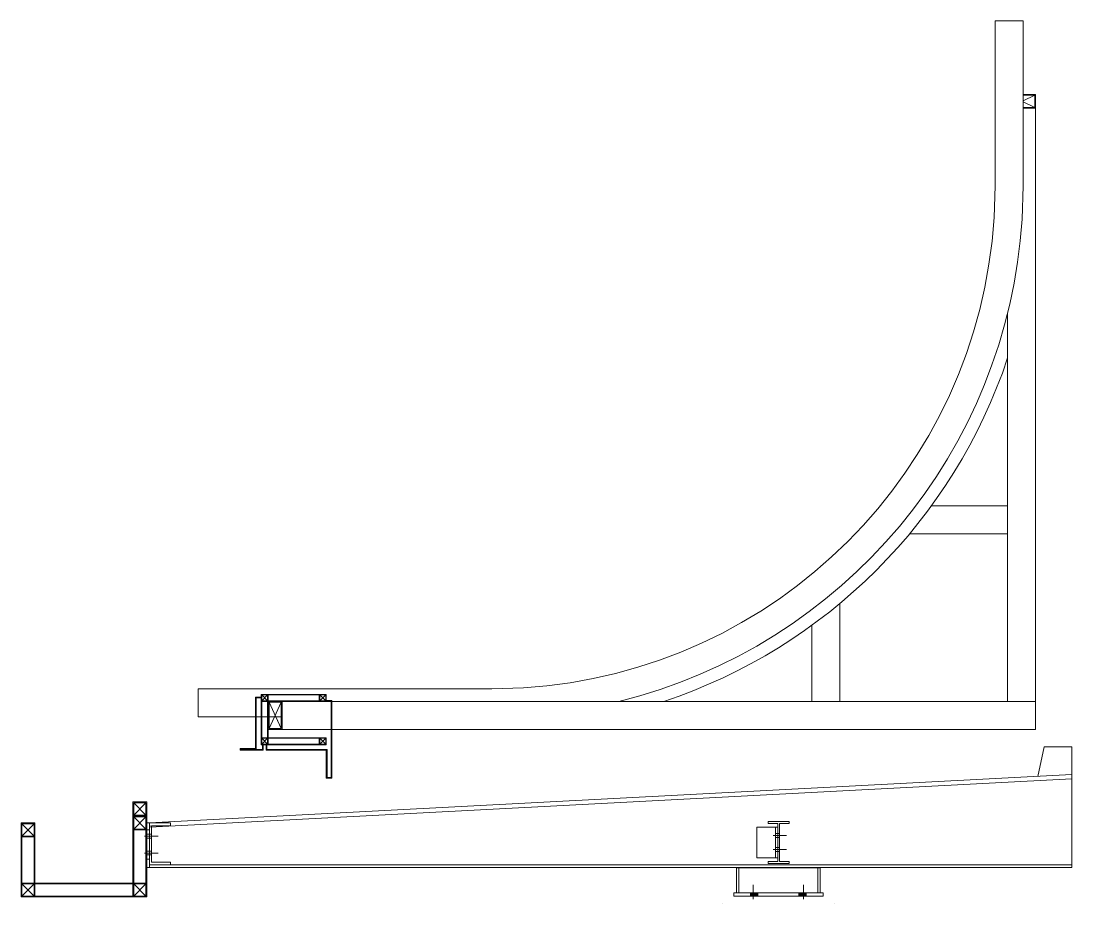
# Model space of a CAD drawing. Header units: millimetres. Extents: x -4391136 to -1798569, y -886572 to -291056.
# Drawn here: x -2256710 to -2252951, y -365863 to -362703 of the extents above; entities that cross this region are included whole.
import ezdxf

# ---------------------------------------------------------------- set-up
doc = ezdxf.new("R2010")
doc.units = ezdxf.units.MM
doc.linetypes.add('XKITLINE00', pattern=[0])
doc.layers.add('000 - CONCRETE_EX_BUILDING_CUT_COLOR_1', color=7, linetype='Continuous')
doc.layers.add('DIM', color=7, linetype='Continuous')

# ---------------------------------------------------------------- blocks, each defined once
blk = doc.blocks.new('canu')
at = {"layer": '000 - CONCRETE_EX_BUILDING_CUT_COLOR_1', "linetype": 'XKITLINE00', "lineweight": 0}
for points in [[(663603.4703, 1524735.0081), (663603.4703, 1524734.9961), (663603.4513, 1524734.9961), (663603.4513, 1524735.0081)], [(663603.4703, 1524735.0081), (663603.4703, 1524734.9961), (663603.4513, 1524734.9961), (663603.4513, 1524735.0081)], [(663603.4638, 1524734.9961), (663603.4638, 1524735.0081), (663603.4778, 1524735.0081), (663603.4778, 1524734.9961)], [(663603.4638, 1524734.9961), (663603.4638, 1524735.0081), (663603.4778, 1524735.0081), (663603.4778, 1524734.9961)], [(663603.6238, 1524734.9961), (663603.6238, 1524735.0081), (663603.6378, 1524735.0081), (663603.6378, 1524734.9961)], [(663603.6238, 1524734.9961), (663603.6238, 1524735.0081), (663603.6378, 1524735.0081), (663603.6378, 1524734.9961)], [(663603.6503, 1524735.0081), (663603.6503, 1524734.9961), (663603.6313, 1524734.9961), (663603.6313, 1524735.0081)], [(663603.6503, 1524735.0081), (663603.6503, 1524734.9961), (663603.6313, 1524734.9961), (663603.6313, 1524735.0081)]]:
    blk.add_hatch(color=7, dxfattribs=at).paths.add_polyline_path(points, flags=17)
at = {"layer": '000 - CONCRETE_EX_BUILDING_CUT_COLOR_1', "color": 7, "linetype": 'XKITLINE00', "lineweight": 0}
for p, q in [((663604.4258, 1524737.8429), (663604.4676, 1524737.8624)), ((663604.4708, 1524737.8156), (663604.4708, 1524735.6931)), ((663604.3708, 1524737.0842), (663604.3708, 1524735.6931)), ((663604.098, 1524736.3931), (663604.3708, 1524736.3931)), ((663604.0199, 1524736.2931), (663604.3708, 1524736.2931)), ((663603.7708, 1524735.6931), (663603.7708, 1524736.044)), ((663603.6708, 1524735.6931), (663603.6708, 1524735.9659)), ((663601.6808, 1524735.7081), (663601.7008, 1524735.7081)), ((663601.6808, 1524735.7081), (663601.6808, 1524735.6381)), ((663601.6833, 1524735.7056), (663601.7008, 1524735.7056)), ((663601.6833, 1524735.7056), (663601.6833, 1524735.6381)), ((663601.7008, 1524735.7181), (663601.7008, 1524735.7181)), ((663601.7258, 1524735.7181), (663601.7008, 1524735.7181)), ((663601.7008, 1524735.7181), (663601.7008, 1524735.6931)), ((663601.7008, 1524735.7081), (663601.7008, 1524735.7056)), ((663601.7008, 1524735.7056), (663601.7008, 1524735.7056)), ((663601.7028, 1524735.6951), (663601.7238, 1524735.7161)), ((663601.7028, 1524735.7161), (663601.7238, 1524735.6951)), ((663601.7238, 1524735.6951), (663601.7028, 1524735.7161)), ((663601.7028, 1524735.6951), (663601.7238, 1524735.7161)), ((663601.7028, 1524735.7161), (663601.7028, 1524735.7161)), ((663601.7028, 1524735.6951), (663601.7028, 1524735.7161)), ((663601.7028, 1524735.7161), (663601.7238, 1524735.7161)), ((663601.7238, 1524735.7161), (663601.7238, 1524735.7161)), ((663601.7238, 1524735.7161), (663601.7238, 1524735.6951)), ((663601.7258, 1524735.6931), (663601.7258, 1524735.7181)), ((663601.7258, 1524735.6931), (663601.7258, 1524735.7181)), ((663601.7258, 1524735.7181), (663601.7258, 1524735.7181)), ((663601.7258, 1524735.7181), (663601.7258, 1524735.6931)), ((663601.7258, 1524735.7181), (663601.9088, 1524735.7181)), ((663601.7258, 1524735.7161), (663601.7258, 1524735.7161)), ((663601.9088, 1524735.7161), (663601.7258, 1524735.7161)), ((663601.9088, 1524735.7181), (663601.9088, 1524735.7181)), ((663601.9338, 1524735.7181), (663601.9088, 1524735.7181)), ((663601.9088, 1524735.7181), (663601.9088, 1524735.6931)), ((663601.9088, 1524735.7181), (663601.9088, 1524735.6931)), ((663601.9088, 1524735.7181), (663601.9088, 1524735.6931)), ((663601.9108, 1524735.6951), (663601.9318, 1524735.7161)), ((663601.9108, 1524735.7161), (663601.9318, 1524735.6951)), ((663601.9318, 1524735.6951), (663601.9108, 1524735.7161)), ((663601.9108, 1524735.6951), (663601.9318, 1524735.7161)), ((663601.9108, 1524735.7161), (663601.9108, 1524735.7161)), ((663601.9108, 1524735.6951), (663601.9108, 1524735.7161)), ((663601.9108, 1524735.7161), (663601.9318, 1524735.7161)), ((663601.9318, 1524735.7161), (663601.9318, 1524735.7161)), ((663601.9318, 1524735.7161), (663601.9318, 1524735.6951)), ((663601.9338, 1524735.6931), (663601.9338, 1524735.7181)), ((663601.9338, 1524735.6961), (663601.9538, 1524735.6961)), ((663601.9338, 1524735.6936), (663601.9338, 1524735.6961)), ((663601.9538, 1524735.6961), (663601.9538, 1524735.6381)), ((663601.7008, 1524735.6931), (663601.7258, 1524735.6931)), ((663601.7008, 1524735.6931), (663601.7008, 1524735.6931)), ((663601.7008, 1524735.6931), (663601.7258, 1524735.6931)), ((663601.7008, 1524735.5631), (663601.7008, 1524735.6931)), ((663601.7008, 1524735.6931), (663601.7008, 1524735.6381)), ((663601.7028, 1524735.6951), (663601.7028, 1524735.6951)), ((663601.7238, 1524735.6951), (663601.7028, 1524735.6951)), ((663601.7028, 1524735.5631), (663601.7028, 1524735.6931)), ((663601.7028, 1524735.6931), (663601.7028, 1524735.5631)), ((663601.7238, 1524735.6951), (663601.7238, 1524735.6951)), ((663601.7238, 1524735.5631), (663601.7238, 1524735.6931)), ((663601.7238, 1524735.5631), (663601.7238, 1524735.6931)), ((663601.7258, 1524735.6951), (663601.7258, 1524735.6951)), ((663601.7258, 1524735.6951), (663601.9088, 1524735.6951)), ((663601.7258, 1524735.6931), (663601.7258, 1524735.6931)), ((663601.7758, 1524735.6931), (663601.7258, 1524735.6931)), ((663601.7258, 1524735.6931), (663601.7258, 1524735.6381)), ((663601.7258, 1524735.6931), (663601.7258, 1524735.6931)), ((663601.7258, 1524735.6931), (663601.9088, 1524735.6931)), ((663601.7258, 1524735.6931), (663601.7258, 1524735.6381)), ((663601.7258, 1524735.5631), (663601.7258, 1524735.6931)), ((663601.729, 1524735.5963), (663601.7726, 1524735.6899)), ((663601.7726, 1524735.5963), (663601.729, 1524735.6899)), ((663601.729, 1524735.6899), (663601.7531, 1524735.6381)), ((663601.729, 1524735.6899), (663601.729, 1524735.6899)), ((663601.729, 1524735.6899), (663601.729, 1524735.6381)), ((663601.729, 1524735.6899), (663601.7726, 1524735.6899)), ((663601.7485, 1524735.6381), (663601.7726, 1524735.6899)), ((663601.7726, 1524735.6899), (663601.7726, 1524735.6899)), ((663601.7726, 1524735.6899), (663601.7726, 1524735.6381)), ((663601.7758, 1524735.6931), (663601.7758, 1524735.6381)), ((663601.9088, 1524735.6931), (663601.9338, 1524735.6931)), ((663601.9108, 1524735.6951), (663601.9108, 1524735.6951)), ((663601.9318, 1524735.6951), (663601.9108, 1524735.6951)), ((663601.9318, 1524735.6951), (663601.9318, 1524735.6951)), ((663601.9513, 1524735.6936), (663601.9338, 1524735.6936)), ((663601.9513, 1524735.6936), (663601.9513, 1524735.6381)), ((663601.9513, 1524735.6936), (663601.9513, 1524735.6936)), ((663601.6808, 1524735.6381), (663601.6808, 1524735.5241)), ((663601.6833, 1524735.6381), (663601.6833, 1524735.5216)), ((663601.7008, 1524735.6381), (663601.7008, 1524735.5631)), ((663601.7258, 1524735.6381), (663601.7258, 1524735.5931)), ((663601.7258, 1524735.6381), (663601.7258, 1524735.5631)), ((663601.729, 1524735.5963), (663601.7485, 1524735.6381)), ((663601.729, 1524735.6381), (663601.729, 1524735.5963)), ((663601.7531, 1524735.6381), (663601.7726, 1524735.5963)), ((663601.7726, 1524735.6381), (663601.7726, 1524735.5963)), ((663601.7758, 1524735.6381), (663601.7758, 1524735.5931)), ((663601.9513, 1524735.6381), (663601.9513, 1524735.4206)), ((663601.9538, 1524735.6381), (663601.9538, 1524735.4181)), ((663601.7258, 1524735.5931), (663601.7758, 1524735.5931)), ((663601.729, 1524735.5963), (663601.729, 1524735.5963)), ((663601.7726, 1524735.5963), (663601.729, 1524735.5963)), ((663601.7726, 1524735.5963), (663601.7726, 1524735.5963)), ((663601.7008, 1524735.5631), (663601.7008, 1524735.5631)), ((663601.7258, 1524735.5631), (663601.7008, 1524735.5631)), ((663601.7008, 1524735.5631), (663601.7008, 1524735.5381)), ((663601.7008, 1524735.5631), (663601.7008, 1524735.5631)), ((663601.7008, 1524735.5631), (663601.7258, 1524735.5631)), ((663601.7008, 1524735.5631), (663601.7008, 1524735.5631)), ((663601.7028, 1524735.5611), (663601.7028, 1524735.5611)), ((663601.7028, 1524735.5401), (663601.7028, 1524735.5611)), ((663601.7028, 1524735.5611), (663601.7238, 1524735.5611)), ((663601.7028, 1524735.5401), (663601.7238, 1524735.5611)), ((663601.7028, 1524735.5611), (663601.7238, 1524735.5401)), ((663601.7238, 1524735.5401), (663601.7028, 1524735.5611)), ((663601.7028, 1524735.5401), (663601.7238, 1524735.5611)), ((663601.7238, 1524735.5611), (663601.7238, 1524735.5611)), ((663601.7238, 1524735.5611), (663601.7238, 1524735.5401)), ((663601.7258, 1524735.5381), (663601.7258, 1524735.5631)), ((663601.7258, 1524735.5381), (663601.7258, 1524735.5631)), ((663601.7258, 1524735.5631), (663601.7258, 1524735.5631)), ((663601.9088, 1524735.5631), (663601.7258, 1524735.5631)), ((663601.7258, 1524735.5631), (663601.7258, 1524735.5381)), ((663601.7258, 1524735.5631), (663601.7258, 1524735.5631)), ((663601.7258, 1524735.5611), (663601.7258, 1524735.5611)), ((663601.9088, 1524735.5611), (663601.7258, 1524735.5611)), ((663601.9088, 1524735.5631), (663601.9088, 1524735.5631)), ((663601.9338, 1524735.5631), (663601.9088, 1524735.5631)), ((663601.9088, 1524735.5631), (663601.9088, 1524735.5381)), ((663601.9088, 1524735.5381), (663601.9088, 1524735.5631)), ((663601.9088, 1524735.5631), (663601.9088, 1524735.5381)), ((663601.9318, 1524735.5401), (663601.9108, 1524735.5611)), ((663601.9108, 1524735.5401), (663601.9318, 1524735.5611)), ((663601.9108, 1524735.5611), (663601.9108, 1524735.5611)), ((663601.9108, 1524735.5401), (663601.9108, 1524735.5611)), ((663601.9108, 1524735.5611), (663601.9318, 1524735.5611)), ((663601.9108, 1524735.5401), (663601.9318, 1524735.5611)), ((663601.9108, 1524735.5611), (663601.9318, 1524735.5401)), ((663601.9318, 1524735.5611), (663601.9318, 1524735.5611)), ((663601.9318, 1524735.5611), (663601.9318, 1524735.5401)), ((663601.9338, 1524735.5381), (663601.9338, 1524735.5631)), ((663601.6808, 1524735.5241), (663601.6253, 1524735.5241)), ((663601.6253, 1524735.5181), (663601.6253, 1524735.5241)), ((663601.6253, 1524735.5181), (663601.7083, 1524735.5181)), ((663601.6278, 1524735.5216), (663601.6833, 1524735.5216)), ((663601.6278, 1524735.5216), (663601.6278, 1524735.5206)), ((663601.6278, 1524735.5206), (663601.6278, 1524735.5206)), ((663601.6278, 1524735.5206), (663601.7058, 1524735.5206)), ((663601.6833, 1524735.5216), (663601.6833, 1524735.5216)), ((663601.7008, 1524735.5381), (663601.7258, 1524735.5381)), ((663601.7028, 1524735.5401), (663601.7028, 1524735.5401)), ((663601.7238, 1524735.5401), (663601.7028, 1524735.5401)), ((663601.7083, 1524735.5381), (663601.7058, 1524735.5381)), ((663601.7058, 1524735.5206), (663601.7058, 1524735.5381)), ((663601.7083, 1524735.5181), (663601.7083, 1524735.5381)), ((663601.7183, 1524735.5181), (663601.7183, 1524735.5381)), ((663601.7183, 1524735.5381), (663601.7208, 1524735.5381)), ((663601.7183, 1524735.5181), (663601.9338, 1524735.5181)), ((663601.7208, 1524735.5381), (663601.7208, 1524735.5206)), ((663601.7208, 1524735.5206), (663601.7208, 1524735.5206)), ((663601.7208, 1524735.5206), (663601.9363, 1524735.5206)), ((663601.7238, 1524735.5401), (663601.7238, 1524735.5401)), ((663601.7258, 1524735.5401), (663601.7258, 1524735.5401)), ((663601.7258, 1524735.5401), (663601.9088, 1524735.5401)), ((663601.7258, 1524735.5381), (663601.7258, 1524735.5381)), ((663601.7258, 1524735.5381), (663601.9088, 1524735.5381)), ((663601.7258, 1524735.5381), (663601.7258, 1524735.5381)), ((663601.9088, 1524735.5381), (663601.9338, 1524735.5381)), ((663601.9108, 1524735.5401), (663601.9108, 1524735.5401)), ((663601.9318, 1524735.5401), (663601.9108, 1524735.5401)), ((663601.9318, 1524735.5401), (663601.9318, 1524735.5401)), ((663601.9338, 1524735.5181), (663601.9338, 1524735.4181)), ((663601.9363, 1524735.5206), (663601.9363, 1524735.4206)), ((663601.3018, 1524735.2581), (663604.6009, 1524735.4309)), ((663601.3026, 1524735.2431), (663604.6009, 1524735.4159)), ((663601.9338, 1524735.4181), (663601.9538, 1524735.4181)), ((663601.9363, 1524735.4206), (663601.9363, 1524735.4206)), ((663601.9363, 1524735.4206), (663601.9513, 1524735.4206)), ((663601.2418, 1524735.2831), (663601.2418, 1524735.3331)), ((663601.2418, 1524735.3331), (663601.2418, 1524735.3331)), ((663601.2418, 1524735.3331), (663601.2918, 1524735.3331)), ((663601.245, 1524735.3299), (663601.2886, 1524735.3299)), ((663601.245, 1524735.2863), (663601.2886, 1524735.3299)), ((663601.245, 1524735.3299), (663601.2886, 1524735.2863)), ((663601.245, 1524735.3299), (663601.2886, 1524735.2863)), ((663601.245, 1524735.2863), (663601.2886, 1524735.3299)), ((663601.245, 1524735.3299), (663601.245, 1524735.2863)), ((663601.2886, 1524735.2863), (663601.2886, 1524735.3299)), ((663601.2886, 1524735.3299), (663601.2886, 1524735.3299)), ((663601.2918, 1524735.3331), (663601.2918, 1524735.2831)), ((663601.2418, 1524735.0431), (663601.2418, 1524735.2831)), ((663601.2418, 1524735.2831), (663601.2418, 1524735.2831)), ((663601.2418, 1524735.2831), (663601.245, 1524735.2831)), ((663601.2418, 1524735.2831), (663601.2418, 1524735.0431)), ((663601.2918, 1524735.2831), (663601.2418, 1524735.2831)), ((663601.2918, 1524735.2831), (663601.2418, 1524735.2831)), ((663601.2418, 1524735.2831), (663601.2418, 1524735.2331)), ((663601.245, 1524735.2863), (663601.245, 1524735.2863)), ((663601.245, 1524735.2863), (663601.2886, 1524735.2863)), ((663601.245, 1524735.2831), (663601.245, 1524735.0431)), ((663601.245, 1524735.0431), (663601.245, 1524735.2831)), ((663601.245, 1524735.2831), (663601.2886, 1524735.2831)), ((663601.245, 1524735.2831), (663601.245, 1524735.2831)), ((663601.2886, 1524735.2831), (663601.2886, 1524735.2831)), ((663601.2886, 1524735.2831), (663601.2918, 1524735.2831)), ((663601.2886, 1524735.0431), (663601.2886, 1524735.2831)), ((663601.2886, 1524735.0431), (663601.2886, 1524735.2831)), ((663601.2918, 1524735.0431), (663601.2918, 1524735.2831)), ((663601.2918, 1524735.0431), (663601.2918, 1524735.2831)), ((663601.2918, 1524735.2331), (663601.2918, 1524735.2831)), ((663601.2918, 1524735.2831), (663601.2918, 1524735.2831)), ((663600.8918, 1524735.2581), (663600.8418, 1524735.2581)), ((663600.8418, 1524735.2581), (663600.8418, 1524735.2081)), ((663600.8418, 1524735.0431), (663600.8418, 1524735.2581)), ((663600.8418, 1524735.2581), (663600.8418, 1524735.2581)), ((663600.8418, 1524735.2581), (663600.845, 1524735.2581)), ((663600.8418, 1524735.2581), (663600.8418, 1524735.0431)), ((663600.845, 1524735.2581), (663600.845, 1524735.2581)), ((663600.845, 1524735.2581), (663600.845, 1524735.0431)), ((663600.845, 1524735.2581), (663600.8918, 1524735.2581)), ((663600.845, 1524735.0431), (663600.845, 1524735.2581)), ((663600.845, 1524735.2113), (663600.8886, 1524735.2549)), ((663600.845, 1524735.2549), (663600.8886, 1524735.2113)), ((663600.8886, 1524735.2113), (663600.845, 1524735.2549)), ((663600.845, 1524735.2113), (663600.8886, 1524735.2549)), ((663600.845, 1524735.2549), (663600.845, 1524735.2549)), ((663600.845, 1524735.2549), (663600.845, 1524735.2113)), ((663600.845, 1524735.2549), (663600.8886, 1524735.2549)), ((663600.8886, 1524735.0431), (663600.8886, 1524735.2581)), ((663600.8886, 1524735.0431), (663600.8886, 1524735.2581)), ((663600.8886, 1524735.2549), (663600.8886, 1524735.2549)), ((663600.8886, 1524735.2549), (663600.8886, 1524735.2113)), ((663600.8918, 1524735.2081), (663600.8918, 1524735.2581)), ((663600.8918, 1524735.0431), (663600.8918, 1524735.2581)), ((663600.8918, 1524735.0431), (663600.8918, 1524735.2581)), ((663601.245, 1524735.2363), (663601.2886, 1524735.2799)), ((663601.245, 1524735.2799), (663601.2886, 1524735.2363)), ((663601.2886, 1524735.2363), (663601.245, 1524735.2799)), ((663601.245, 1524735.2363), (663601.2886, 1524735.2799)), ((663601.245, 1524735.2799), (663601.245, 1524735.2799)), ((663601.245, 1524735.2799), (663601.245, 1524735.2363)), ((663601.245, 1524735.2799), (663601.2886, 1524735.2799)), ((663601.2886, 1524735.2799), (663601.2886, 1524735.2799)), ((663601.2886, 1524735.2799), (663601.2886, 1524735.2363)), ((663601.2918, 1524735.2581), (663601.3018, 1524735.2581)), ((663601.2918, 1524735.0981), (663601.2918, 1524735.2581)), ((663601.2918, 1524735.2581), (663601.2918, 1524735.2581)), ((663601.2918, 1524735.2581), (663601.2918, 1524735.233)), ((663601.2918, 1524735.2581), (663601.2918, 1524735.2581)), ((663601.2918, 1524735.2581), (663601.2918, 1524735.2581)), ((663601.3018, 1524735.2581), (663601.3018, 1524735.2581)), ((663601.3018, 1524735.2581), (663601.3018, 1524735.0981)), ((663601.3018, 1524735.233), (663601.3018, 1524735.2581)), ((663601.3768, 1524735.2581), (663601.3018, 1524735.2581)), ((663601.3018, 1524735.1081), (663601.3018, 1524735.2581)), ((663601.3026, 1524735.2431), (663601.3018, 1524735.2581)), ((663601.3018, 1524735.2581), (663601.3018, 1524735.2581)), ((663601.3018, 1524735.2581), (663601.3026, 1524735.2431)), ((663601.3083, 1524735.2481), (663601.3083, 1524735.1181)), ((663601.3083, 1524735.2481), (663601.3768, 1524735.2481)), ((663601.3768, 1524735.2481), (663601.3768, 1524735.2581)), ((663603.5142, 1524735.2631), (663603.5892, 1524735.2631)), ((663603.5142, 1524735.2561), (663603.5142, 1524735.2631)), ((663603.5142, 1524735.2561), (663603.5492, 1524735.2561)), ((663603.5492, 1524735.2561), (663603.5492, 1524735.1201)), ((663603.5542, 1524735.1201), (663603.5542, 1524735.2561)), ((663603.5542, 1524735.2561), (663603.5892, 1524735.2561)), ((663603.5892, 1524735.2561), (663603.5892, 1524735.2631)), ((663600.8418, 1524735.2081), (663600.8918, 1524735.2081)), ((663600.845, 1524735.2113), (663600.845, 1524735.2113)), ((663600.8886, 1524735.2113), (663600.845, 1524735.2113)), ((663600.8886, 1524735.2113), (663600.8886, 1524735.2113)), ((663600.8918, 1524735.2081), (663600.8918, 1524735.2081)), ((663601.2418, 1524735.2331), (663601.2918, 1524735.2331)), ((663601.245, 1524735.2363), (663601.245, 1524735.2363)), ((663601.2886, 1524735.2363), (663601.245, 1524735.2363)), ((663601.2839, 1524735.2105), (663601.3318, 1524735.2105)), ((663601.2886, 1524735.2363), (663601.2886, 1524735.2363)), ((663601.2918, 1524735.2331), (663601.2918, 1524735.2331)), ((663601.2918, 1524735.233), (663601.3018, 1524735.233)), ((663601.2918, 1524735.2175), (663601.3018, 1524735.2175)), ((663601.3018, 1524735.243), (663601.3026, 1524735.2431)), ((663601.3018, 1524735.243), (663601.3018, 1524735.1081)), ((663601.3018, 1524735.1081), (663601.3018, 1524735.243)), ((663601.3018, 1524735.2175), (663601.3083, 1524735.2175)), ((663601.3026, 1524735.2431), (663601.3026, 1524735.2431)), ((663603.4742, 1524735.1331), (663603.4742, 1524735.2431)), ((663603.4742, 1524735.2431), (663603.5492, 1524735.2431)), ((663603.4742, 1524735.1331), (663603.4742, 1524735.2431)), ((663603.4742, 1524735.2431), (663603.5492, 1524735.2431)), ((663603.4742, 1524735.1331), (663603.4742, 1524735.2431)), ((663603.4742, 1524735.2431), (663603.4742, 1524735.1331)), ((663603.5323, 1524735.2131), (663603.5802, 1524735.2131)), ((663603.5402, 1524735.1331), (663603.5402, 1524735.2431)), ((663603.5402, 1524735.1331), (663603.5402, 1524735.2431)), ((663603.5402, 1524735.1331), (663603.5402, 1524735.2431)), ((663603.5402, 1524735.1331), (663603.5402, 1524735.2431)), ((663603.5402, 1524735.2206), (663603.5492, 1524735.2206)), ((663603.5492, 1524735.1331), (663603.5492, 1524735.2431)), ((663603.5492, 1524735.2431), (663603.5492, 1524735.1331)), ((663603.5492, 1524735.2431), (663603.5492, 1524735.1331)), ((663603.5492, 1524735.1331), (663603.5492, 1524735.2431)), ((663603.5492, 1524735.2206), (663603.5542, 1524735.2206)), ((663601.2918, 1524735.2035), (663601.3018, 1524735.2035)), ((663601.3018, 1524735.2035), (663601.3083, 1524735.2035)), ((663603.5402, 1524735.2056), (663603.5492, 1524735.2056)), ((663603.5402, 1524735.1706), (663603.5492, 1524735.1706)), ((663603.5492, 1524735.2056), (663603.5542, 1524735.2056)), ((663603.5492, 1524735.1706), (663603.5542, 1524735.1706)), ((663601.2839, 1524735.1505), (663601.3318, 1524735.1505)), ((663601.2918, 1524735.1575), (663601.3018, 1524735.1575)), ((663601.2918, 1524735.1435), (663601.3018, 1524735.1435)), ((663601.3018, 1524735.1575), (663601.3083, 1524735.1575)), ((663601.3018, 1524735.1435), (663601.3083, 1524735.1435)), ((663603.4742, 1524735.1331), (663603.5492, 1524735.1331)), ((663603.4742, 1524735.1331), (663603.5492, 1524735.1331)), ((663603.5323, 1524735.1631), (663603.5802, 1524735.1631)), ((663603.5402, 1524735.1556), (663603.5492, 1524735.1556)), ((663603.5492, 1524735.1556), (663603.5542, 1524735.1556)), ((663601.2918, 1524735.1281), (663601.2918, 1524735.0981)), ((663601.2918, 1524735.1281), (663601.3018, 1524735.1281)), ((663601.2918, 1524735.0981), (663601.3018, 1524735.0981)), ((663601.2918, 1524735.0981), (663601.2918, 1524735.0981)), ((663601.2918, 1524735.0981), (663601.2918, 1524735.0981)), ((663601.3018, 1524735.0981), (663601.3018, 1524735.1281)), ((663601.3018, 1524735.1281), (663601.3018, 1524735.1281)), ((663601.3018, 1524735.1081), (663601.3768, 1524735.1081)), ((663601.3018, 1524735.1081), (663604.6009, 1524735.1081)), ((663601.3018, 1524735.1081), (663601.3018, 1524735.0981)), ((663601.3018, 1524735.1081), (663601.3018, 1524735.1081)), ((663601.3018, 1524735.0981), (663601.3018, 1524735.1081)), ((663601.3018, 1524735.0981), (663601.3018, 1524735.0981)), ((663604.6009, 1524735.0981), (663601.3018, 1524735.0981)), ((663601.3018, 1524735.0981), (663601.3018, 1524735.0981)), ((663601.3768, 1524735.1181), (663601.3083, 1524735.1181)), ((663601.3768, 1524735.1081), (663601.3768, 1524735.1181)), ((663603.4007, 1524735.0081), (663603.4007, 1524735.098)), ((663603.4007, 1524735.098), (663603.4007, 1524735.098)), ((663603.4007, 1524735.098), (663603.6917, 1524735.098)), ((663603.4007, 1524735.008), (663603.4007, 1524735.098)), ((663603.4007, 1524735.098), (663603.4007, 1524735.098)), ((663603.4097, 1524735.0081), (663603.4097, 1524735.098)), ((663603.4097, 1524735.008), (663603.4097, 1524735.098)), ((663603.4097, 1524735.008), (663603.4097, 1524735.098)), ((663603.4097, 1524735.008), (663603.4097, 1524735.098)), ((663603.5492, 1524735.1201), (663603.5142, 1524735.1201)), ((663603.5142, 1524735.1131), (663603.5142, 1524735.1201)), ((663603.5142, 1524735.1131), (663603.5892, 1524735.1131)), ((663603.5892, 1524735.1201), (663603.5542, 1524735.1201)), ((663603.5892, 1524735.1131), (663603.5892, 1524735.1201)), ((663603.6917, 1524735.098), (663603.6917, 1524735.098)), ((663603.6917, 1524735.0081), (663603.6917, 1524735.098)), ((663603.6917, 1524735.098), (663603.7007, 1524735.098)), ((663603.6917, 1524735.008), (663603.6917, 1524735.098)), ((663603.6917, 1524735.008), (663603.6917, 1524735.098)), ((663603.6917, 1524735.008), (663603.6917, 1524735.098)), ((663603.7007, 1524735.0081), (663603.7007, 1524735.098)), ((663603.7007, 1524735.098), (663603.7007, 1524735.098)), ((663603.7007, 1524735.008), (663603.7007, 1524735.098)), ((663600.8918, 1524735.0431), (663600.8418, 1524735.0431)), ((663600.8418, 1524734.9931), (663600.8418, 1524735.0431)), ((663600.8418, 1524735.0399), (663600.8418, 1524735.0431)), ((663600.8418, 1524735.0431), (663600.8418, 1524735.0431)), ((663600.8418, 1524735.0431), (663601.2918, 1524735.0431)), ((663600.8418, 1524735.0431), (663600.8418, 1524735.0399)), ((663600.8418, 1524735.0431), (663600.8418, 1524735.0431)), ((663600.8418, 1524735.0431), (663600.845, 1524735.0431)), ((663600.8418, 1524735.0431), (663600.8418, 1524735.0431)), ((663600.8418, 1524735.0399), (663600.8418, 1524735.0399)), ((663601.2918, 1524735.0399), (663600.8418, 1524735.0399)), ((663600.8418, 1524735.0399), (663600.8418, 1524734.9963)), ((663600.8418, 1524735.0399), (663600.8418, 1524735.0399)), ((663600.845, 1524735.0431), (663600.845, 1524735.0431)), ((663600.845, 1524735.0431), (663600.8886, 1524735.0431)), ((663600.845, 1524734.9963), (663600.8886, 1524735.0399)), ((663600.845, 1524735.0399), (663600.8886, 1524734.9963)), ((663600.8886, 1524734.9963), (663600.845, 1524735.0399)), ((663600.845, 1524734.9963), (663600.8886, 1524735.0399)), ((663600.845, 1524735.0399), (663600.845, 1524735.0399)), ((663600.845, 1524735.0399), (663600.845, 1524734.9963)), ((663600.845, 1524735.0399), (663600.8886, 1524735.0399)), ((663600.8886, 1524735.0431), (663600.8886, 1524735.0431)), ((663600.8886, 1524735.0431), (663600.8918, 1524735.0431)), ((663600.8886, 1524735.0399), (663600.8886, 1524735.0399)), ((663600.8886, 1524735.0399), (663600.8886, 1524734.9963)), ((663600.8918, 1524734.9931), (663600.8918, 1524735.0431)), ((663600.8918, 1524735.0431), (663600.8918, 1524735.0431)), ((663601.2418, 1524735.0431), (663601.2418, 1524735.0431)), ((663601.2418, 1524735.0431), (663601.245, 1524735.0431)), ((663601.2418, 1524735.0431), (663601.2418, 1524735.0431)), ((663601.2918, 1524735.0431), (663601.2418, 1524735.0431)), ((663601.2418, 1524734.9931), (663601.2418, 1524735.0431)), ((663601.245, 1524735.0431), (663601.245, 1524735.0431)), ((663601.245, 1524735.0431), (663601.2886, 1524735.0431)), ((663601.245, 1524734.9963), (663601.2886, 1524735.0399)), ((663601.245, 1524735.0399), (663601.2886, 1524734.9963)), ((663601.2886, 1524734.9963), (663601.245, 1524735.0399)), ((663601.245, 1524734.9963), (663601.2886, 1524735.0399)), ((663601.245, 1524735.0399), (663601.245, 1524735.0399)), ((663601.245, 1524735.0399), (663601.245, 1524734.9963)), ((663601.245, 1524735.0399), (663601.2886, 1524735.0399)), ((663601.2886, 1524735.0431), (663601.2886, 1524735.0431)), ((663601.2886, 1524735.0431), (663601.2918, 1524735.0431)), ((663601.2886, 1524735.0399), (663601.2886, 1524735.0399)), ((663601.2886, 1524735.0399), (663601.2886, 1524734.9963)), ((663601.2918, 1524735.0431), (663601.2918, 1524735.0431)), ((663601.2918, 1524734.9931), (663601.2918, 1524735.0431)), ((663601.2918, 1524735.0431), (663601.2918, 1524735.0431)), ((663601.2918, 1524735.0431), (663601.2918, 1524735.0399)), ((663601.2918, 1524735.0399), (663601.2918, 1524735.0431)), ((663601.2918, 1524735.0399), (663601.2918, 1524735.0399)), ((663601.2918, 1524735.0399), (663601.2918, 1524734.9963)), ((663603.4608, 1524734.9855), (663603.4608, 1524735.0361)), ((663603.4608, 1524734.9855), (663603.4608, 1524735.0361)), ((663603.6408, 1524734.9855), (663603.6408, 1524735.0361)), ((663603.6408, 1524734.9855), (663603.6408, 1524735.0361)), ((663600.8418, 1524734.9963), (663600.8418, 1524734.9963)), ((663600.8418, 1524734.9931), (663600.8418, 1524734.9963)), ((663600.8418, 1524734.9963), (663601.2918, 1524734.9963)), ((663600.8418, 1524734.9963), (663600.8418, 1524734.9931)), ((663600.8418, 1524734.9931), (663600.8918, 1524734.9931)), ((663600.8418, 1524734.9931), (663600.8418, 1524734.9931)), ((663601.2918, 1524734.9931), (663600.8418, 1524734.9931)), ((663600.8418, 1524734.9931), (663600.8418, 1524734.9931)), ((663600.845, 1524734.9963), (663600.845, 1524734.9963)), ((663600.8886, 1524734.9963), (663600.845, 1524734.9963)), ((663600.8886, 1524734.9963), (663600.8886, 1524734.9963)), ((663600.8918, 1524734.9931), (663600.8918, 1524734.9931)), ((663601.2418, 1524734.9931), (663601.2918, 1524734.9931)), ((663601.245, 1524734.9963), (663601.245, 1524734.9963)), ((663601.2886, 1524734.9963), (663601.245, 1524734.9963)), ((663601.2886, 1524734.9963), (663601.2886, 1524734.9963)), ((663601.2918, 1524734.9963), (663601.2918, 1524734.9963)), ((663601.2918, 1524734.9963), (663601.2918, 1524734.9931)), ((663601.2918, 1524734.9963), (663601.2918, 1524734.9931)), ((663601.2918, 1524734.9931), (663601.2918, 1524734.9931)), ((663601.2918, 1524734.9931), (663601.2918, 1524734.9931)), ((663603.3908, 1524735.0081), (663603.7108, 1524735.0081)), ((663603.3908, 1524734.9961), (663603.3908, 1524735.0081)), ((663603.3908, 1524735.0081), (663603.3908, 1524735.0081)), ((663603.3908, 1524735.0081), (663603.3908, 1524734.9961)), ((663603.3908, 1524734.9961), (663603.7108, 1524734.9961)), ((663603.3908, 1524734.9961), (663603.3908, 1524734.9961)), ((663603.4007, 1524735.008), (663603.4007, 1524735.0081)), ((663603.4007, 1524735.008), (663603.4007, 1524735.008)), ((663603.4007, 1524735.008), (663603.7007, 1524735.008)), ((663603.4097, 1524735.008), (663603.4097, 1524735.0081)), ((663603.4513, 1524734.9961), (663603.4513, 1524735.0081)), ((663603.4513, 1524734.9961), (663603.4513, 1524735.0081)), ((663603.4638, 1524735.0081), (663603.4638, 1524734.9961)), ((663603.4638, 1524735.0081), (663603.4638, 1524734.9961)), ((663603.4703, 1524734.9961), (663603.4703, 1524735.0081)), ((663603.4703, 1524734.9961), (663603.4703, 1524735.0081)), ((663603.4708, 1524735.0081), (663603.4708, 1524734.9961)), ((663603.4708, 1524735.0081), (663603.4708, 1524734.9961)), ((663603.4778, 1524735.0081), (663603.4778, 1524734.9961)), ((663603.4778, 1524735.0081), (663603.4778, 1524734.9961)), ((663603.6238, 1524735.0081), (663603.6238, 1524734.9961)), ((663603.6238, 1524735.0081), (663603.6238, 1524734.9961)), ((663603.6308, 1524735.0081), (663603.6308, 1524734.9961)), ((663603.6308, 1524735.0081), (663603.6308, 1524734.9961)), ((663603.6313, 1524734.9961), (663603.6313, 1524735.0081)), ((663603.6313, 1524734.9961), (663603.6313, 1524735.0081)), ((663603.6378, 1524735.0081), (663603.6378, 1524734.9961)), ((663603.6378, 1524735.0081), (663603.6378, 1524734.9961)), ((663603.6503, 1524734.9961), (663603.6503, 1524735.0081)), ((663603.6503, 1524734.9961), (663603.6503, 1524735.0081)), ((663603.6917, 1524735.008), (663603.6917, 1524735.0081)), ((663603.7007, 1524735.008), (663603.7007, 1524735.0081)), ((663603.7108, 1524734.9961), (663603.7108, 1524735.0081)), ((663603.7108, 1524734.9961), (663603.7108, 1524735.0081)), ((663603.3508, 1524734.9681), (663603.3508, 1524734.9681)), ((663603.3508, 1524734.9681), (663603.3508, 1524734.9681)), ((663603.7508, 1524734.9681), (663603.7508, 1524734.9681))]:
    blk.add_line(p, q, dxfattribs=at)
blk.add_lwpolyline([(663602.9797, 1524735.6931, 0.327722), (663604.4221, 1524737.4187), (663604.4258, 1524737.538), (663604.4258, 1524738.1281), (663604.3258, 1524738.1281), (663604.3258, 1524737.538), (663604.3223, 1524737.425, -0.377868), (663602.6388, 1524735.7416), (663602.5258, 1524735.7381), (663601.4758, 1524735.7381), (663601.4758, 1524735.6381), (663601.7758, 1524735.6381)], format="xyb", dxfattribs=at)
for points in [[(663604.4258, 1524737.8656), (663604.4258, 1524737.8656), (663604.4708, 1524737.8656), (663604.4708, 1524737.8156), (663604.4258, 1524737.8156), (663604.4258, 1524737.8156)], [(663604.4258, 1524737.8624), (663604.4258, 1524737.8624), (663604.4676, 1524737.8624), (663604.4676, 1524737.8188), (663604.4258, 1524737.8188), (663604.4258, 1524737.8188)], [(663604.4676, 1524737.8188), (663604.4676, 1524737.8188), (663604.4258, 1524737.8382)], [(663604.4782, 1524735.4245), (663604.5009, 1524735.531), (663604.6009, 1524735.531), (663604.6009, 1524735.0981)]]:
    blk.add_lwpolyline(points, dxfattribs=at)
blk.add_lwpolyline([(663601.7758, 1524735.6931), (663601.7758, 1524735.5931), (663604.4708, 1524735.5931), (663604.4708, 1524735.6931), (663602.9773, 1524735.6931)], close=True, dxfattribs=at)
blk.add_arc((663602.5258, 1524737.5381), 1.945, 288.4525, 341.5437, dxfattribs=at)

msp = doc.modelspace()

# ---------------------------------------------------------------- block references
at = {"layer": 'DIM', "color": 7, "xscale": 1000, "yscale": 1000, "zscale": 1000}
msp.add_blockref('canu', (-665857551.5, -1525100830.7), dxfattribs=at)

doc.saveas('drawing.dxf')
